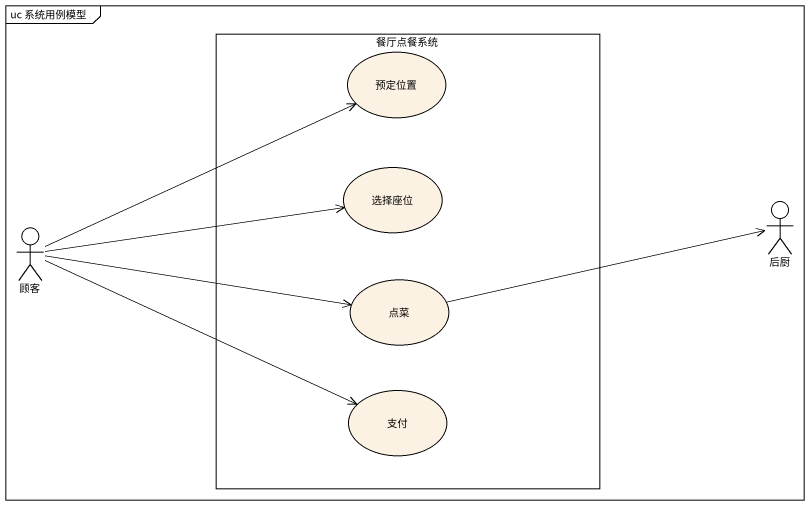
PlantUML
@startuml
mainframe uc 系统用例模型
rectangle 餐厅点餐系统 {
  usecase 预定位置
  usecase 选择座位
  usecase 点菜
  usecase 支付
}
actor 顾客
actor 后厨
顾客 -right-> 预定位置
顾客 -right-> 选择座位
顾客 -right-> 点菜
顾客 -right-> 支付
点菜 -right-> 后厨
@enduml
